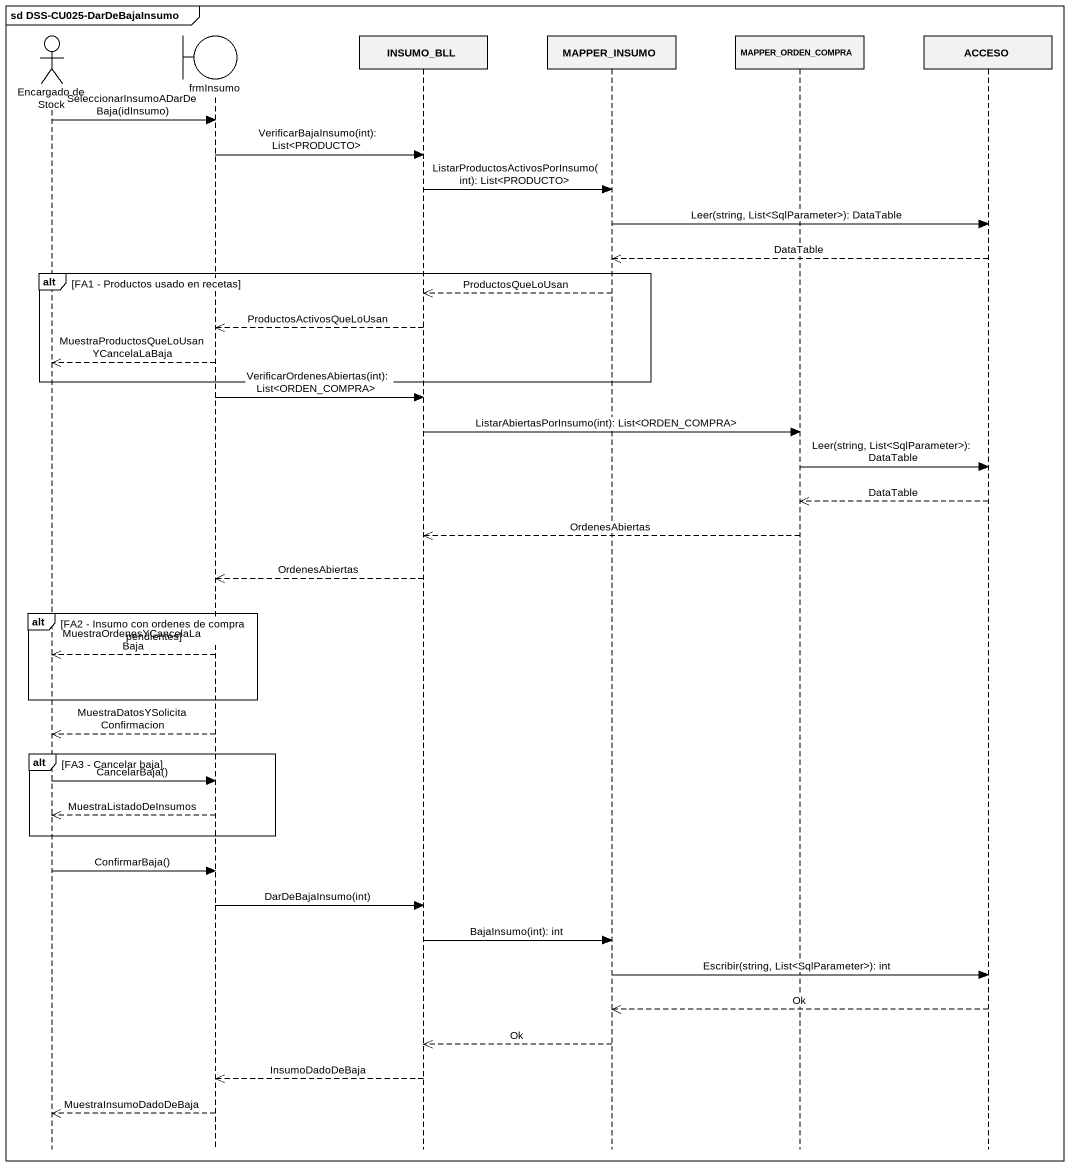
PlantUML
@startuml
mainframe sd DSS-CU025-DarDeBajaInsumo
hide footbox
actor "Encargado de Stock" as Encargado_de_Stock
boundary frmInsumo
participant INSUMO_BLL
participant MAPPER_INSUMO
participant MAPPER_ORDEN_COMPRA
participant ACCESO

Encargado_de_Stock -> frmInsumo : SeleccionarInsumoADarDeBaja(idInsumo)
frmInsumo -> INSUMO_BLL : VerificarBajaInsumo(int): List<PRODUCTO>
INSUMO_BLL -> MAPPER_INSUMO : ListarProductosActivosPorInsumo(int): List<PRODUCTO>
MAPPER_INSUMO -> ACCESO : Leer(string, List<SqlParameter>): DataTable
ACCESO -->> MAPPER_INSUMO : DataTable
alt FA1 - Productos usado en recetas
  MAPPER_INSUMO -->> INSUMO_BLL : ProductosQueLoUsan
  INSUMO_BLL -->> frmInsumo : ProductosActivosQueLoUsan
  frmInsumo -->> Encargado_de_Stock : MuestraProductosQueLoUsanYCancelaLaBaja
end
frmInsumo -> INSUMO_BLL : VerificarOrdenesAbiertas(int): List<ORDEN_COMPRA>
INSUMO_BLL -> MAPPER_ORDEN_COMPRA : ListarAbiertasPorInsumo(int): List<ORDEN_COMPRA>
MAPPER_ORDEN_COMPRA -> ACCESO : Leer(string, List<SqlParameter>): DataTable
ACCESO -->> MAPPER_ORDEN_COMPRA : DataTable
MAPPER_ORDEN_COMPRA -->> INSUMO_BLL : OrdenesAbiertas
INSUMO_BLL -->> frmInsumo : OrdenesAbiertas
alt FA2 - Insumo con ordenes de compra pendientes
  frmInsumo -->> Encargado_de_Stock : MuestraOrdenesYCancelaLaBaja
end
frmInsumo -->> Encargado_de_Stock : MuestraDatosYSolicitaConfirmacion
alt FA3 - Cancelar baja
  Encargado_de_Stock -> frmInsumo : CancelarBaja()
  frmInsumo -->> Encargado_de_Stock : MuestraListadoDeInsumos
end
Encargado_de_Stock -> frmInsumo : ConfirmarBaja()
frmInsumo -> INSUMO_BLL : DarDeBajaInsumo(int)
INSUMO_BLL -> MAPPER_INSUMO : BajaInsumo(int): int
MAPPER_INSUMO -> ACCESO : Escribir(string, List<SqlParameter>): int
ACCESO -->> MAPPER_INSUMO : Ok
MAPPER_INSUMO -->> INSUMO_BLL : Ok
INSUMO_BLL -->> frmInsumo : InsumoDadoDeBaja
frmInsumo -->> Encargado_de_Stock : MuestraInsumoDadoDeBaja
@enduml
